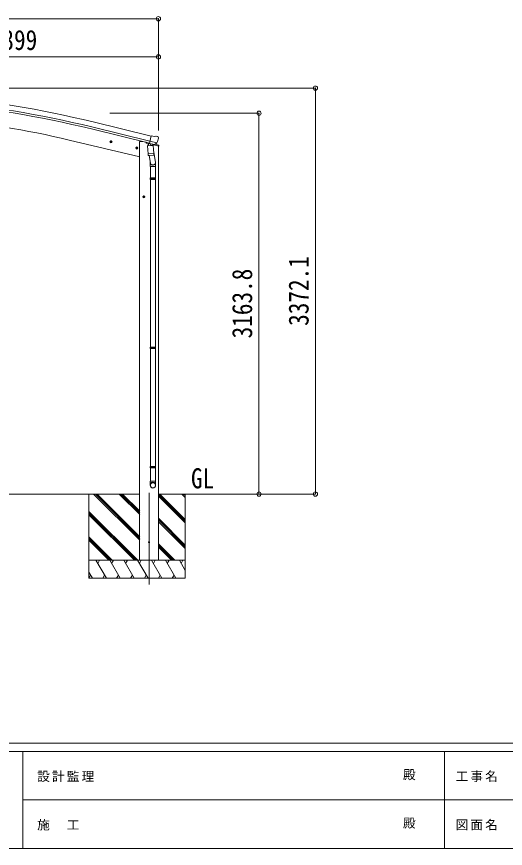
# Model space of a CAD drawing. Units: millimetres at full size. Extents: x -9783 to 33769, y -6828 to 6752.
# Drawn here: x -4022 to 36, y -6828 to 81 of the extents above; entities that cross this region are included whole.
import ezdxf
from ezdxf.enums import TextEntityAlignment as Align

# ---------------------------------------------------------------- set-up
doc = ezdxf.new("R2010")
doc.units = ezdxf.units.MM
doc.header["$LTSCALE"] = 35
doc.header["$PDMODE"] = 32
doc.header["$PDSIZE"] = 35
for name, color, linetype, lineweight in [('0-0_0', 7, 'Continuous', 9), ('0-1_本体', 4, 'Continuous', 9), ('0-2_部品', 7, 'Continuous', 9), ('0-8_PARTS2', 2, 'Continuous', 9), ('0-A_寸法', 6, 'Continuous', 9), ('F-0_240', 7, 'Continuous', 9)]:
    doc.layers.add(name, color=color, linetype=linetype, lineweight=lineweight)
doc.styles.add('ＭＳ ゴシック', font='')
doc.styles.get('ＭＳ ゴシック').set_extended_font_data('MS Gothic')

msp = doc.modelspace()

# ---------------------------------------------------------------- linework, layer by layer
at = {"layer": '0-0_0', "color": 6}
for p, q in [((-1540.43, -3884.99), (-1540.43, -512.89)), ((-2009.44, -721.19), (-2009.44, -3884.99))]:
    msp.add_line(p, q, dxfattribs=at)
at = {"layer": '0-0_0'}
for p, q in [((-2999.95, -3884.99), (-5322.05, -3884.99)), ((-3422.2, -3884.99), (-3422.2, -4584.99)), ((-2999.95, -4267.25), (-3382.21, -3884.99)), ((-2999.95, -4253.11), (-3368.07, -3884.99)), ((-2999.95, -4238.96), (-3353.93, -3884.99)), ((-2999.95, -4055.12), (-3170.08, -3884.99)), ((-2999.95, -4040.98), (-3155.94, -3884.99)), ((-2999.95, -4026.83), (-3141.8, -3884.99)), ((-2248.12, -3884.99), (-2844.45, -3884.99)), ((-2622.2, -4110.36), (-2844.45, -3888.11)), ((-2622.2, -4124.5), (-2844.45, -3902.25)), ((-2622.2, -4096.22), (-2833.43, -3884.99)), ((-2622.2, -3912.37), (-2649.58, -3884.99)), ((-2622.2, -3898.23), (-2635.44, -3884.99)), ((-2622.2, -3884.99), (-2622.2, -4584.99)), ((-3016.06, -4434.99), (-3422.2, -4028.85)), ((-3030.2, -4434.99), (-3422.2, -4042.99)), ((-3044.34, -4434.99), (-3422.2, -4057.13)), ((-2622.2, -4308.35), (-2844.45, -4086.1)), ((-2622.2, -4322.49), (-2844.45, -4100.24)), ((-2622.2, -4336.63), (-2844.45, -4114.38)), ((-3228.19, -4434.99), (-3422.2, -4240.98)), ((-3242.33, -4434.99), (-3422.2, -4255.12)), ((-3256.48, -4434.99), (-3422.2, -4269.26)), ((-2707.69, -4434.99), (-2844.45, -4298.23)), ((-2721.83, -4434.99), (-2844.45, -4312.37)), ((-2735.98, -4434.99), (-2844.45, -4326.51)), ((-3422.2, -4434.99), (-2622.2, -4434.99)), ((-3276.82, -4584.99), (-3363.42, -4434.99)), ((-3348.42, -4460.97), (-3333.42, -4434.99)), ((-3161.35, -4584.99), (-3247.95, -4434.99)), ((-3217.95, -4434.99), (-3232.95, -4460.97)), ((-3045.88, -4584.99), (-3132.48, -4434.99)), ((-3117.48, -4460.97), (-3102.48, -4434.99)), ((-2930.41, -4584.99), (-3017.01, -4434.99)), ((-3002.01, -4460.97), (-2987.01, -4434.99)), ((-2814.94, -4584.99), (-2901.54, -4434.99)), ((-2886.54, -4460.97), (-2871.54, -4434.99)), ((-2699.47, -4584.99), (-2786.07, -4434.99)), ((-2771.07, -4460.97), (-2756.07, -4434.99)), ((-2622.2, -4518.82), (-2670.6, -4434.99)), ((-2655.6, -4460.97), (-2640.6, -4434.99)), ((-3407.29, -4559.01), (-3422.29, -4584.99)), ((-3392.29, -4584.99), (-3422.2, -4533.18)), ((-3291.82, -4559.01), (-3306.82, -4584.99)), ((-3176.35, -4559.01), (-3191.34, -4584.99)), ((-3060.88, -4559.01), (-3075.88, -4584.99)), ((-2945.41, -4559.01), (-2960.41, -4584.99)), ((-2829.94, -4559.01), (-2844.94, -4584.99)), ((-2714.47, -4559.01), (-2729.46, -4584.99)), ((-2622.2, -4584.99), (-3422.2, -4584.99))]:
    msp.add_line(p, q, dxfattribs=at)
at = {"layer": '0-1_本体'}
for p, q in [((-2904.47, -911.4), (-3387.32, -793.82)), ((-2918.48, -969.74), (-3401.52, -852.12)), ((-3397.55, -835.81), (-2914.54, -953.31)), ((-2999.95, -1084.99), (-3585.63, -944.38)), ((-3000.45, -954.99), (-2979.95, -954.99)), ((-3000.45, -954.99), (-3000.45, -4434.99)), ((-2979.95, -954.99), (-2946.44, -963.03)), ((-2844.45, -994.69), (-2844.45, -4434.99))]:
    msp.add_line(p, q, dxfattribs=at)
for centre, radius, start, end in [((-5518.03, -9543.57), 8962.23, 76.31388, 84.81388), ((-5518.03, -9543.57), 9005.44, 76.31388, 84.81388), ((-5518.03, -9543.57), 8945.44, 76.31388, 84.81388), ((-5311.97, -8136.57), 7396.48, 76.50259, 84.99741)]:
    msp.add_arc(centre, radius, start, end, dxfattribs=at)
at = {"layer": '0-2_部品'}
for p, q in [((-3228.68, -961.17), (-3248.13, -956.5)), ((-3245.7, -957.08), (-3240.54, -951.64)), ((-3243.57, -964.28), (-3245.7, -957.08)), ((-3240.74, -968.56), (-3236.07, -949.11)), ((-3240.54, -951.64), (-3233.24, -953.39)), ((-3233.24, -953.39), (-3231.11, -960.59)), ((-2946.44, -962.95), (-2946.44, -966.27)), ((-2857.07, -967.28), (-2914.58, -953.48)), ((-2878.07, -915.66), (-2904, -909.44)), ((-2878.07, -915.66), (-2864.81, -912.96)), ((-2850.33, -916.15), (-2863.51, -912.99)), ((-2847.23, -918.4), (-2843.38, -924.7)), ((-2843.01, -926.98), (-2843.29, -928.13)), ((-3014.76, -1012.53), (-3034.21, -1007.86)), ((-3031.78, -1008.44), (-3026.62, -1003)), ((-3029.65, -1015.64), (-3031.78, -1008.44)), ((-3026.82, -1019.92), (-3022.15, -1000.47)), ((-3026.62, -1003), (-3019.32, -1004.75)), ((-3019.32, -1004.75), (-3017.19, -1011.95)), ((-2923.72, -975.66), (-2942.61, -971.13)), ((-2934.14, -992.84), (-2888.46, -989.64)), ((-2929.47, -1059.67), (-2934.14, -992.84)), ((-2919.73, -971.07), (-2933.04, -986.39)), ((-2933.04, -986.39), (-2932.6, -992.73)), ((-2918.78, -971), (-2919.73, -971.07)), ((-2915.7, -973.47), (-2917.23, -973.11)), ((-2879, -982.29), (-2915.7, -973.47)), ((-2909.75, -975.3), (-2908.73, -989.91)), ((-2881.54, -984.3), (-2907.35, -990.73)), ((-2890.23, -986.46), (-2890, -989.75)), ((-2888.46, -989.64), (-2883.78, -1056.48)), ((-2885.51, -1031.71), (-2869.6, -1127.88)), ((-2841.89, -995.31), (-2884.59, -985.06)), ((-2876.63, -982.76), (-2884.15, -980.96)), ((-2880.83, -982.51), (-2880.78, -983.26)), ((-2877.47, -982.65), (-2879, -982.29)), ((-2873.92, -982.19), (-2857.54, -967.7)), ((-2870.39, -979.21), (-2844.19, -985.5)), ((-2841.89, -988.42), (-2841.89, -995.31)), ((-2929.47, -1059.67), (-2883.78, -1056.48)), ((-2929.46, -1059.67), (-2928.57, -1072.37)), ((-2884.77, -1071.08), (-2926.46, -1074)), ((-2921.03, -1073.62), (-2910.3, -1137.21)), ((-2882.92, -1068.95), (-2883.79, -1056.48)), ((-2883.32, -1070.3), (-2883.32, -1070.3)), ((-2913.45, -1130.39), (-2913.45, -1165.04)), ((-2913.45, -1165.04), (-2867.45, -1165.04)), ((-2911.45, -1165.04), (-2911.45, -1259.04)), ((-2869.45, -1165.04), (-2869.45, -1259.04)), ((-2867.45, -1165.04), (-2867.45, -1130.69)), ((-2913.45, -1261.04), (-2912.45, -1259.04)), ((-2913.45, -1261.04), (-2867.45, -1261.04)), ((-2913.45, -1261.04), (-2913.45, -1269.04)), ((-2913.45, -1269.04), (-2867.45, -1269.04)), ((-2913.45, -1269.04), (-2912.45, -1271.04)), ((-2912.45, -1259.04), (-2868.45, -1259.04)), ((-2912.45, -1271.04), (-2868.45, -1271.04)), ((-2911.45, -1271.04), (-2911.45, -2665.23)), ((-2869.45, -1271.04), (-2869.45, -2665.23)), ((-2867.45, -1261.04), (-2868.45, -1259.04)), ((-2975.95, -1415.11), (-2955.95, -1415.11)), ((-2972.45, -1411.35), (-2965.95, -1407.6)), ((-2965.95, -1425.11), (-2965.95, -1405.11)), ((-2965.95, -1407.6), (-2959.45, -1411.35)), ((-2959.45, -1418.86), (-2965.95, -1422.61)), ((-2959.45, -1411.35), (-2959.45, -1418.86)), ((-2913.45, -2667.23), (-2912.45, -2665.23)), ((-2913.45, -2667.23), (-2867.45, -2667.23)), ((-2913.45, -2667.23), (-2913.45, -2675.23)), ((-2913.45, -2675.23), (-2867.45, -2675.23)), ((-2913.45, -2675.23), (-2912.45, -2677.23)), ((-2912.45, -2665.23), (-2868.45, -2665.23)), ((-2912.45, -2677.23), (-2868.45, -2677.23)), ((-2911.45, -2677.23), (-2911.45, -3655.42)), ((-2869.45, -2677.23), (-2869.45, -3655.42)), ((-2867.45, -2667.23), (-2868.45, -2665.23)), ((-2913.45, -3657.42), (-2912.45, -3655.42)), ((-2913.45, -3657.42), (-2867.45, -3657.42)), ((-2913.45, -3657.42), (-2913.45, -3665.42)), ((-2912.45, -3655.42), (-2868.45, -3655.42)), ((-2867.45, -3657.42), (-2868.45, -3655.42)), ((-2913.45, -3665.42), (-2867.45, -3665.42)), ((-2913.45, -3665.42), (-2912.45, -3667.42)), ((-2912.45, -3667.42), (-2868.45, -3667.42)), ((-2911.45, -3667.42), (-2911.45, -3777.42)), ((-2869.45, -3667.42), (-2869.45, -3777.42)), ((-2913.45, -3811.56), (-2913.45, -3777.42)), ((-2913.45, -3777.42), (-2867.45, -3777.42)), ((-2867.45, -3811.56), (-2867.45, -3777.42))]:
    msp.add_line(p, q, dxfattribs=at)
for points in [[(-3231.11, -960.59), (-3236.27, -966.03), (-3243.57, -964.28)], [(-2909.43, -974.89), (-2919.15, -972.55), (-2904, -909.44)], [(-2856.8, -966.71), (-2857.38, -967.55), (-2857.54, -967.7)], [(-3017.19, -1011.95), (-3022.35, -1017.39), (-3029.65, -1015.64)], [(-2909.43, -974.89), (-2909.2, -975.04), (-2884.43, -980.98), (-2884.15, -980.96)], [(-2867.45, -1261.04), (-2867.45, -1269.04), (-2868.45, -1271.04)], [(-2965.95, -1422.61), (-2972.45, -1418.86), (-2972.45, -1411.35)], [(-2867.45, -2667.23), (-2867.45, -2675.23), (-2868.45, -2677.23)], [(-2867.45, -3657.42), (-2867.45, -3665.42), (-2868.45, -3667.42)]]:
    msp.add_lwpolyline(points, dxfattribs=at)
for centre, radius in [((-3238.41, -958.84), 8.5), ((-3238.41, -958.84), 7.7), ((-3238.41, -958.84), 6.5), ((-3024.49, -1010.19), 8.5), ((-3024.49, -1010.19), 7.7), ((-3024.49, -1010.19), 6.5), ((-2965.95, -1415.11), 8.5), ((-2965.95, -1415.11), 7.7), ((-2965.95, -1415.11), 6.5)]:
    msp.add_circle(centre, radius, dxfattribs=at)
at = {"layer": '0-2_部品', "color": 4}
msp.add_circle((-2922.45, -4284.99), 4.5, dxfattribs=at)
at = {"layer": '0-2_部品'}
for centre, radius, start, end in [((-2941.44, -966.27), 5, 180, 256.5), ((-2864.21, -915.9), 3, 76.5, 101.5), ((-3040.1, -880.88), 202.4, 334.90875, 346.5), ((-2851.5, -921.01), 5, 31.5, 76.5), ((-2917.11, -972.62), 0.5, 221.23754, 256.5), ((-2910.35, -975.38), 0.604, 7.79405, 79.40158), ((-2907.7, -989.76), 1.03, 188.03431, 289.96103), ((-2881.78, -983.33), 1, 284, 4), ((-2880.34, -982.48), 0.5, 76.5, 184), ((-2877.35, -982.17), 0.5, 256.5, 291.76246), ((-2844.89, -988.42), 3, 0, 76.5), ((-2926.6, -1072), 2, 190.53157, 274), ((-2884.9, -1069.09), 2, 274, 322.59038), ((-2884.86, -1069.12), 1.95, 322.52234, 4.95983), ((-2897.45, -1130.69), 30, 0, 2.54858)]:
    msp.add_arc(centre, radius, start, end, dxfattribs=at)
for centre, major_axis, ratio, start_param, end_param in [((-2845.93, -926.26), (1.57, -2.57), 0.99628, 0.7835347, 1.5707963), ((-2875.93, -979.84), (0.73, -2.92), 0.997631, 5.8041905, 5.8929484), ((-2875.96, -979.71), (-2.63, 3.16), 0.650902, 2.1145521, 2.1873627), ((-2875.91, -979.94), (0.73, -2.92), 0.997631, 5.965759, 6.7621801), ((-2890.45, -1130.39), (-23, 0), 0.996195, 6.0000678, 10.0103449), ((-2890.45, -1130.39), (-21, 0), 0.996195, 0.3319459, 3.3482706), ((-2890.45, -3809.82), (23, 0), 0.996195, 6.2831853, 9.424778), ((-2890.45, -3811.56), (23, 0), 0.996195, 6.2831853, 9.424778), ((-2890.45, -3811.56), (0, -23.43), 0.981806, 4.712389, 7.8539816)]:
    msp.add_ellipse(centre, major_axis=major_axis, ratio=ratio, start_param=start_param, end_param=end_param, dxfattribs=at)
msp.add_ellipse((-2890.45, -3811.56), major_axis=(-21, 0), ratio=0.996195, dxfattribs=at)
at = {"layer": '0-8_PARTS2'}
msp.add_line((-2922.45, -3875.78), (-2922.45, -4634.99), dxfattribs=at)
at = {"layer": '0-A_寸法'}
for p, q in [((-7658.45, 63.37), (-2844.45, 63.37)), ((-2844.45, 63.37), (-2844.45, -865.48)), ((-5243.45, -253.25), (-2844.45, -253.25)), ((-2844.45, -253.25), (-2844.45, -474.25)), ((-1540.43, -512.89), (-4924.22, -512.89)), ((-2009.44, -721.19), (-3248.03, -721.19)), ((-2009.44, -3884.99), (-2338.27, -3884.99)), ((-1540.43, -3884.99), (-2009.44, -3884.99))]:
    msp.add_line(p, q, dxfattribs=at)
for p in [(-2844.45, 63.37), (-2844.45, -253.25), (-1540.43, -512.89), (-2009.44, -721.19), (-2009.44, -3884.99), (-1540.43, -3884.99)]:
    msp.add_point(p, dxfattribs=at)
at = {"layer": 'F-0_240', "color": 5}
for p, q in [((-9783.03, -5953.1), (9396.97, -5953.1)), ((-9783.03, -6023.1), (6285.75, -6023.1)), ((-3969.25, -6023.1), (-3969.25, -6828.1)), ((-469.25, -6023.1), (-469.25, -6828.1)), ((-3969.25, -6425.6), (3205.75, -6425.6)), ((-9783.03, -6828.1), (9396.97, -6828.1))]:
    msp.add_line(p, q, dxfattribs=at)

# ---------------------------------------------------------------- texts
at = {"layer": '0-0_0', "style": 'ＭＳ ゴシック', "width": 0.85}
msp.add_text('GL', height=166.8, dxfattribs=at).set_placement((-2574.06, -3887.43), align=Align.BOTTOM_LEFT)
at = {"layer": '0-A_寸法', "color": 7, "style": 'ＭＳ ゴシック', "width": 0.85}
msp.add_text('2399', height=166.8, dxfattribs=at).set_placement((-4236.45, -246.25), align=Align.BOTTOM_LEFT)
for s, p in [('3372.1', (-1547.43, -2487.69)), ('3163.8', (-2016.44, -2591.84))]:
    msp.add_text(s, height=166.8, rotation=90, dxfattribs=at).set_placement(p, align=Align.BOTTOM_LEFT)
at = {"layer": 'F-0_240', "style": 'ＭＳ ゴシック'}
for p in [(-814.24, -6276.85), (-814.24, -6679.35)]:
    msp.add_text('殿', height=76.98, dxfattribs=at).set_placement(p, align=Align.BOTTOM_LEFT)
at = {"layer": 'F-0_240', "char_height": 76.98, "attachment_point": 7, "style": 'ＭＳ ゴシック'}
for s, insert in [('\\T1.17;設計監理', (-3851.04, -6276.85)), ('\\T1.17;工事名', (-376.96, -6276.85)), ('\\T1.17;施\u3000工', (-3851.04, -6679.35)), ('\\T1.17;図面名', (-376.96, -6679.35))]:
    msp.add_mtext(s, dxfattribs=dict(at, insert=insert))

doc.saveas('drawing.dxf')
